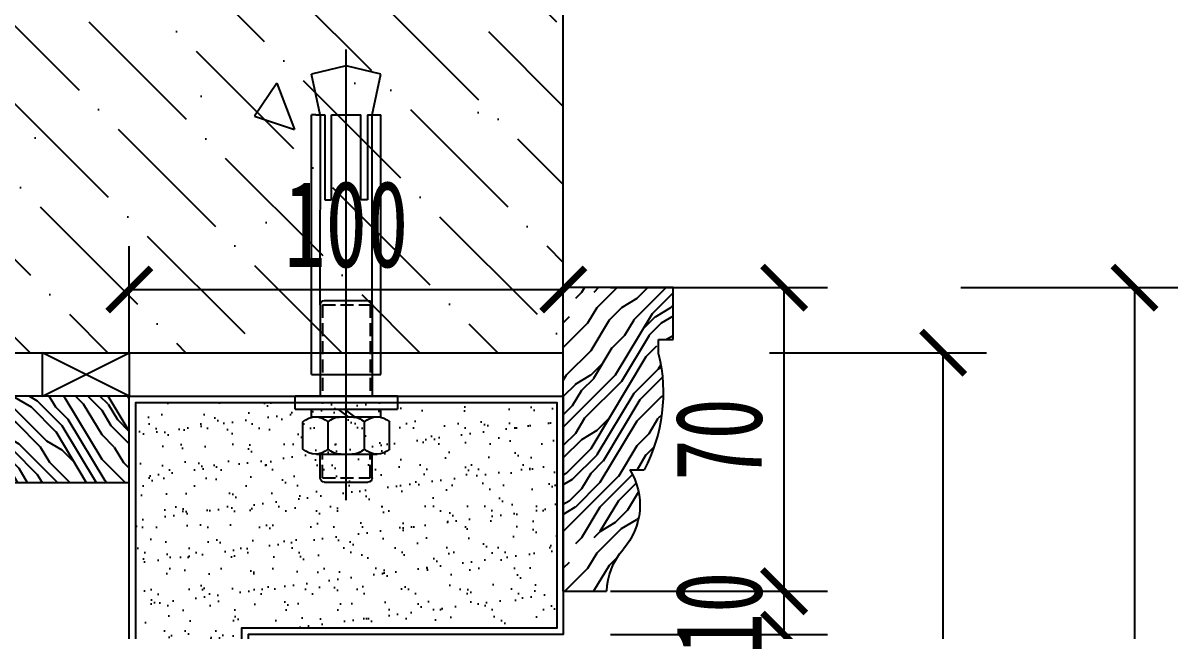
# Model space of a CAD drawing. Header units: millimetres. Extents: x 51249 to 2766742, y -599687 to -1280.
# Drawn here: x 54072.7 to 54338.8, y -119546.2 to -119406.1 of the extents above; entities that cross this region are included whole.
import ezdxf

# ---------------------------------------------------------------- set-up
doc = ezdxf.new("R2010")
doc.units = ezdxf.units.MM
doc.header["$LTSCALE"] = 10
doc.header["$PDMODE"] = 3
doc.linetypes.add('CENTER', pattern=[50.8, 31.75, -6.35, 6.35, -6.35])
doc.linetypes.add('DASH', pattern=[0.35, 0.25, -0.1])
for name, color, linetype in [('A-土建墙（含管井、立管）', 6, 'Continuous'), ('D-Detail(节点图层)', 134, 'Continuous'), ('D-节点填充', 250, 'Continuous'), ('PM-WALL', 2, 'Continuous'), ('文本-25', 3, 'Continuous')]:
    doc.layers.add(name, color=color, linetype=linetype)
doc.styles.add('DIM', font='SimSun.ttf', dxfattribs={"width": 0.7})
doc.dimstyles.new('10', dxfattribs={"dimscale": 10, "dimtxt": 2, "dimasz": 1, "dimexe": 1, "dimexo": 1, "dimgap": 0.5, "dimtad": 1, "dimdec": 0, "dimzin": 0, "dimdsep": 46, "dimtxsty": 'DIM', "dimblk": 'ARCHTICK', "dimcen": 0, "dimclrd": 5, "dimclre": 5, "dimclrt": 35, "dimadec": 0, "dimazin": 0, "dimtfac": 0.5, "dimtdec": 0, "dimtix": 1, "dimtmove": 2, "dimatfit": 2, "dimldrblk": 'A', "dimfxl": 0, "dimtolj": 1, "dimtzin": 0, "dimlwd": -1, "dimlwe": -1, "dimarcsym": 0})

# ---------------------------------------------------------------- blocks, each defined once
blk = doc.blocks.new('dfdfdfdf')
at = {"color": 2}
for p, q in [((55758.37, -119662.19, 0), (55758.37, -119636.88, 0)), ((55828.37, -119636.88, 0), (55758.37, -119636.88, 0)), ((55783.37, -119636.88, 0), (55808.37, -119636.88, 0)), ((55813.37, -119636.88, 0), (55828.37, -119636.88, 0)), ((55828.37, -119636.88, 0), (55828.37, -119646.88, 0)), ((55828.37, -119636.88, 0), (55828.37, -119646.88, 0)), ((55800.37, -119652.2, 0), (55800.37, -119655.54, 0)), ((55773.7, -119658.86, 0), (55770.37, -119658.86, 0)), ((55770.37, -119658.86, 0), (55770.37, -119662.19, 0)), ((55770.37, -119662.19, 0), (55758.37, -119662.19, 0))]:
    blk.add_line(p, q, dxfattribs=at)
for centre, radius, start, end in [((55829, -119662.72, 0), 15.85, 92.2796, 130.3987), ((55808.51, -119639.18, 0), 15.36, 237.9791, 311.685), ((55782.59, -119621.49, 0), 38.41, 256.6173, 297.5742)]:
    blk.add_arc(centre, radius, start, end, dxfattribs=at)
blk = doc.blocks.new('dfdfhh')
at = {"layer": 'D-Detail(节点图层)', "ltscale": 0.15}
h = blk.add_hatch(dxfattribs=at)
h.set_pattern_fill('FB木纹中SC300', color=251, scale=10, angle=45, style=0, pattern_type=2)
h.set_pattern_definition([(45, (0, 0), (-28.284271, 28.284271), [8, -12, 4, -16]), (45, (19.09, 20.506), (-28.284271, 28.284271), [8, -32]), (45, (14.85, 19.09), (-28.284271, 28.284271), [4, -36]), (45, (-1.414, 4.243), (-28.284271, 28.284271), [2, -28, 2, -8]), (45, (7.07, 15.556), (-28.284271, 28.284271), [8, -12, 2, -18]), (45, (-0.707, 9.192), (-28.284271, 28.284271), [6, -34]), (45, (5.657, 16.97), (-28.284271, 28.284271), [12, -28]), (45, (-3.536, 9.192), (-28.284271, 28.284271), [8, -32]), (45, (7.07, 21.213), (-28.284271, 28.284271), [20, -20]), (45, (-2.83, 14.142), (-28.284271, 28.284271), [4, -12, 8, -16]), (45, (16.263, 34.65), (-28.284271, 28.284271), [8, -32]), (45, (9.9, 29.7), (-28.284271, 28.284271), [4, -36]), (45, (3.536, 24.75), (-28.284271, 28.284271), [4, -36]), (45, (-11.314, 11.314), (-28.284271, 28.284271), [8, -32]), (45, (2.12, 26.163), (-28.284271, 28.284271), [8, -32]), (45, (0.707, 27.577), (-28.284271, 28.284271), [8, -8, 8, -16]), (45, (-6.364, 23.335), (-28.284271, 28.284271), [4, -20, 8, -8]), (45, (-1.414, 29.7), (-28.284271, 28.284271), [12, -28]), (45, (-2.83, 31.113), (-28.284271, 28.284271), [8, -32]), (45, (-14.85, 20.506), (-28.284271, 28.284271), [12, -16, 4, -8]), (45, (-16.263, 21.92), (-28.284271, 28.284271), [20, -20]), (45, (4e-15, 39.598), (-28.284271, 28.284271), [4, -36]), (45, (-9.192, 31.82), (-28.284271, 28.284271), [8, -32]), (45, (-15.556, 26.87), (-28.284271, 28.284271), [4, -16, 4, -16]), (45, (-19.09, 24.75), (-28.284271, 28.284271), [4, -12, 8, -16]), (45, (-14.142, 31.113), (-28.284271, 28.284271), [4, -20, 4, -12]), (45, (-9.192, 37.477), (-28.284271, 28.284271), [12, -28]), (45, (-21.92, 27.577), (-28.284271, 28.284271), [8, -32]), (45, (-8.485, 42.426), (-28.284271, 28.284271), [4, -36]), (45, (-3.536, 48.79), (-28.284271, 28.284271), [4, -36]), (59.0362435, (17.678, 21.92), (28.28427125, 28.28427125), [4.12, -160.804221]), (59.0362435, (14.142, 31.113), (28.28427125, 28.28427125), [4.12, -160.804221]), (59.0362435, (-5.657, 45.255), (28.28427125, 28.28427125), [4.12, -160.804221]), (59.0362435, (-3.536, 26.163), (28.28427125, 28.28427125), [4.12, -160.804221]), (59.0362435, (-2.121, 36.062), (28.28427125, 28.28427125), [4.12, -160.804221]), (59.0362435, (2.828, 36.77), (28.28427125, 28.28427125), [4.12, -160.804221]), (59.0362435, (-16.263, 27.577), (28.28427125, 28.28427125), [4.12, -160.804221]), (59.0362435, (-3.536, 37.477), (28.28427125, 28.28427125), [4.12, -160.804221]), (59.0362435, (12.728, 32.527), (28.28427125, 28.28427125), [8.24, -156.684221]), (59.0362435, (7.778, 31.82), (28.28427125, 28.28427125), [8.24, -156.684221]), (59.0362435, (6.364, 33.234), (28.28427125, 28.28427125), [8.24, -156.684221]), (210.9637565, (7.071, 15.556), (-28.28427125, -28.28427125), [4.12, -8.24, 4.12, -148.444221]), (210.9637565, (-2.828, 14.142), (-28.28427125, -28.28427125), [4.12, -160.804221]), (210.9637565, (-15.556, 26.87), (-28.28427125, -28.28427125), [8.24, -156.684221]), (239.0362435, (19.092, 20.506), (-28.28427125, -28.28427125), [4.12, -160.804221]), (30.9637565, (24.749, 26.163), (28.28427125, 28.28427125), [4.12, -160.804221]), (30.9637565, (6.364, 27.577), (28.28427125, 28.28427125), [4.12, -160.804221]), (30.9637565, (7.071, 38.184), (28.28427125, 28.28427125), [4.12, -160.804221]), (30.9637565, (-6.364, 28.991), (28.28427125, 28.28427125), [4.12, -160.804221]), (30.9637565, (-12.728, 29.698), (28.28427125, 28.28427125), [4.12, -160.804221]), (30.9637565, (-11.314, 33.941), (28.28427125, 28.28427125), [4.12, -160.804221]), (30.9637565, (-6.364, 28.991), (28.28427125, 28.28427125), [4.12, -160.804221]), (30.9637565, (-2.121, 41.719), (28.28427125, 28.28427125), [16.48, -148.444221]), (30.9637565, (4e-16, 5.657), (28.28427125, 28.28427125), [16.48, -148.444221]), (30.9637565, (0.707, 10.607), (28.28427125, 28.28427125), [16.48, -148.444221]), (30.9637565, (2.121, 14.849), (28.28427125, 28.28427125), [4.12, -8.24, 8.24, -144.324221]), (30.9637565, (2e-15, 16.971), (28.28427125, 28.28427125), [8.24, -8.24, 8.24, -140.204221]), (30.9637565, (-5.657, 16.971), (28.28427125, 28.28427125), [16.48, -148.444221]), (30.9637565, (-10.607, 16.263), (28.28427125, 28.28427125), [16.48, -148.444221]), (30.9637565, (-12.021, 17.678), (28.28427125, 28.28427125), [16.48, -148.444221]), (30.9637565, (-0.707, 45.962), (28.28427125, 28.28427125), [4.12, -160.804221]), (30.9637675, (-0.707, 51.619), (28.2842658, 28.2842767), [8.24, -156.684221]), (30.9637675, (-16.263, 33.234), (28.2842658, 28.2842767), [8.24, -156.684221]), (30.9637575, (5.657, 5.657), (28.28427075, 28.28427174), [16.48, -148.444221]), (30.9637575, (2.828, 42.426), (28.28427075, 28.28427174), [12.36, -152.564221]), (30.9637575, (7.778, 43.1335), (28.28427075, 28.28427174), [24.72, -140.204221])])
h.paths.add_polyline_path([(56773.37, -119436.88), (56768.37, -119436.88), (56768.37, -119448.88), (56763.37, -119448.88), (56763.37, -119436.88), (56753.37, -119436.88), (56753.37, -119536.88), (56773.37, -119536.88)])
h.paths.add_polyline_path([(56833.37, -119411.58), (56821.37, -119411.58), (56821.37, -119414.91), (56818.03, -119414.91, 0.180635), (56791.37, -119418.23), (56791.37, -119421.56, 0.326846), (56773.28, -119422.89, -0.173561), (56763.37, -119426.88), (56763.37, -119448.88), (56768.37, -119448.88), (56768.37, -119436.88), (56833.37, -119436.88)])
at = {"color": 2}
for p, q in [((56821.37, -119414.91), (56821.37, -119411.58)), ((56821.37, -119411.58), (56833.37, -119411.58)), ((56821.37, -119414.91), (56821.37, -119411.58)), ((56821.37, -119411.58), (56833.37, -119411.58)), ((56833.37, -119411.58), (56833.37, -119436.88)), ((56833.37, -119411.58), (56833.37, -119436.88)), ((56818.03, -119414.91), (56821.37, -119414.91)), ((56818.03, -119414.91), (56821.37, -119414.91)), ((56791.37, -119421.56), (56791.37, -119418.23)), ((56791.37, -119421.56), (56791.37, -119418.23))]:
    blk.add_line(p, q, dxfattribs=at)
blk.add_arc((56809.14, -119452.27), 38.41, 76.6173, 117.5742, dxfattribs=at)
blk.add_arc((56809.14, -119452.27), 38.41, 76.6173, 117.5742, dxfattribs=at)
at = {"layer": 'PM-WALL', "color": 2}
for p, q in [((56763.37, -119436.88), (56763.37, -119426.88)), ((56763.37, -119448.88), (56763.37, -119426.88)), ((56763.37, -119436.88), (56763.37, -119426.88)), ((56763.37, -119448.88), (56763.37, -119426.88)), ((56753.37, -119536.88), (56753.37, -119436.88)), ((56763.37, -119436.88), (56753.37, -119436.88)), ((56768.37, -119436.88, 0), (56819.37, -119436.88, 0)), ((56768.37, -119436.88), (56768.37, -119448.88)), ((56768.37, -119436.88, 0), (56833.37, -119436.88)), ((56768.37, -119436.88), (56768.37, -119448.88)), ((56773.37, -119536.88), (56773.37, -119436.88)), ((56768.37, -119448.88), (56763.37, -119448.88)), ((56768.37, -119448.88), (56763.37, -119448.88)), ((56753.37, -119536.88), (56773.37, -119536.88))]:
    blk.add_line(p, q, dxfattribs=at)
for centre, radius, start, end in [((56783.22, -119434.58), 15.36, 57.9791, 131.685), ((56783.22, -119434.58), 15.36, 57.9791, 131.685), ((56762.74, -119411.04), 15.85, 272.2796, 310.3987), ((56762.74, -119411.04), 15.85, 272.2796, 310.3987)]:
    blk.add_arc(centre, radius, start, end, dxfattribs=at)
blk = doc.blocks.new('fsdf')
at = {"color": 1}
for p, q in [((252416.2, -121787.82), (252413.7, -121787.82)), ((252413.7, -121807.5), (252413.7, -121787.82)), ((252405.99, -121789.33), (252411.23, -121789.33)), ((252400.48, -121792.66), (252405.04, -121792.66)), ((252405.04, -121803.35), (252405.04, -121791.75)), ((252412.18, -121804.33), (252412.18, -121790.99)), ((252412.18, -121790.99), (252413.7, -121790.99)), ((252420.36, -121790.99), (252470.19, -121790.99)), ((252420.36, -121804.33), (252420.36, -121790.99)), ((252470.19, -121792.66), (252478.02, -121790.99)), ((252478.02, -121790.99), (252479.65, -121797.66)), ((252399.65, -121801.83), (252399.65, -121793.49)), ((252405.99, -121794.18), (252411.23, -121794.18)), ((252412.15, -121797.14), (252413.7, -121799.2)), ((252412.18, -121796), (252413.73, -121798.06)), ((252479.65, -121797.66), (252478.02, -121804.33)), ((252405.99, -121801.14), (252411.23, -121801.14)), ((252400.48, -121802.66), (252405.04, -121802.66)), ((252470.19, -121802.66), (252478.02, -121804.33)), ((252405.99, -121805.99), (252411.23, -121805.99)), ((252412.18, -121804.33), (252413.7, -121804.33)), ((252420.36, -121804.33), (252470.19, -121804.33)), ((252413.7, -121807.5), (252416.2, -121807.5))]:
    blk.add_line(p, q, dxfattribs=at)
at = {"color": 8}
for p, q in [((252433.72, -121792.66), (252420.36, -121792.66)), ((252434.56, -121801.83), (252434.56, -121793.49)), ((252433.72, -121802.66), (252420.36, -121802.66))]:
    blk.add_line(p, q, dxfattribs=at)
at = {"color": 4, "linetype": 'DASH'}
for p, q in [((252400.48, -121802.24), (252400.48, -121793.08)), ((252400.48, -121793.08), (252405.04, -121793.08)), ((252400.48, -121802.24), (252405.04, -121802.24))]:
    blk.add_line(p, q, dxfattribs=at)
at = {"color": 8, "linetype": 'DASH'}
for p, q in [((252433.72, -121793.08), (252416.2, -121793.08)), ((252433.72, -121802.24), (252433.72, -121793.08)), ((252433.72, -121802.24), (252416.2, -121802.24))]:
    blk.add_line(p, q, dxfattribs=at)
at = {"color": 1, "linetype": 'CENTER', "ltscale": 20}
blk.add_line((252396.17, -121797.66), (252482.76, -121797.66), dxfattribs=at)
at = {"color": 1}
for centre, radius, start, end in [((252408.62, -121791.75), 3.58, 137.2924, 222.7076), ((252408.6, -121791.75), 3.58, 317.2924, 42.7076), ((252400.48, -121793.49), 0.833, 90, 180), ((252408.62, -121796.61), 3.58, 137.2924, 180), ((252408.6, -121796.61), 3.58, 0, 42.7076), ((252408.62, -121798.71), 3.58, 180, 222.7076), ((252408.6, -121798.71), 3.58, 317.2924, 0), ((252400.48, -121801.83), 0.833, 180, 270), ((252408.62, -121803.56), 3.58, 137.2924, 222.7076), ((252408.6, -121803.56), 3.58, 317.2924, 42.7076)]:
    blk.add_arc(centre, radius, start, end, dxfattribs=at)
at = {"color": 8}
for centre, start, end in [((252433.72, -121793.49), 0, 90), ((252433.72, -121801.83), 270, 0)]:
    blk.add_arc(centre, 0.833, start, end, dxfattribs=at)
at = {"layer": '文本-25', "color": 8}
for p, q in [((252416.2, -121787.82), (252416.2, -121807.5)), ((252420.36, -121792.66), (252416.2, -121792.66)), ((252433.72, -121792.66), (252470.19, -121792.66)), ((252470.19, -121793.57), (252470.19, -121790.99)), ((252470.19, -121791.83), (252470.19, -121790.99)), ((252453.89, -121793.57), (252453.89, -121794.83)), ((252470.19, -121793.57), (252453.89, -121793.57)), ((252453.89, -121794.83), (252470.19, -121794.83)), ((252470.19, -121800.48), (252470.19, -121794.83)), ((252453.89, -121801.74), (252453.89, -121800.48)), ((252453.89, -121800.48), (252470.19, -121800.48)), ((252470.19, -121801.74), (252453.89, -121801.74)), ((252470.19, -121803.49), (252470.19, -121801.74)), ((252420.36, -121802.66), (252416.2, -121802.66)), ((252433.72, -121802.66), (252470.19, -121802.62)), ((252470.19, -121803.49), (252470.19, -121804.33))]:
    blk.add_line(p, q, dxfattribs=at)
blk = doc.blocks.new('_ArchTick')
at = {"color": 0, "linetype": 'ByBlock', "const_width": 0.15}
blk.add_lwpolyline([(-0.5, -0.5), (0.5, 0.5)], dxfattribs=at)
blk = doc.blocks.new('*D1051')
at = {"layer": 'D-Detail(节点图层)', "color": 5, "ltscale": 0.15}
for p, q in [((54248.03, -119537.06), (54248.03, -119527.06)), ((54208.03, -119537.06), (54258.03, -119537.06)), ((54248.03, -119547.06), (54248.03, -119537.06)), ((54208.03, -119547.06), (54258.03, -119547.06)), ((54248.03, -119547.06), (54248.03, -119557.06))]:
    blk.add_line(p, q, dxfattribs=at)
at = {"layer": 'Defpoints', "color": 0, "ltscale": 0.15}
for p in [(54197.14, -119537.06, 0), (54248.03, -119537.06), (54197.14, -119547.06, 0)]:
    blk.add_point(p, dxfattribs=at)
at = {"layer": 'D-Detail(节点图层)', "color": 5, "ltscale": 0.15, "xscale": 10, "yscale": 10, "zscale": 10}
for p, rotation in [((54248.03, -119537.06), 270), ((54248.03, -119547.06), 90)]:
    blk.add_blockref('_ArchTick', p, dxfattribs=dict(at, rotation=rotation))
at = {"layer": 'D-Detail(节点图层)', "color": 35, "ltscale": 0.15, "insert": (54233.03, -119542.06), "char_height": 20, "attachment_point": 5, "rotation": 90, "style": 'DIM'}
blk.add_mtext('\\A1;10', dxfattribs=at)
blk = doc.blocks.new('A')
for p, q in [((-1.435, 1.148), (-1.09, 1.437)), ((-1.09, 1.437), (0, 0)), ((-1.435, 1.148), (-0.369, 0)), ((-0.369, 0), (-2.127, 0)), ((-1.435, -1.148), (-0.369, 0)), ((-1.09, -1.437), (0, 0)), ((-1.435, -1.148), (-1.09, -1.437))]:
    blk.add_line(p, q)
for points in [[(-1.435, 1.148), (-1.09, 1.437), (-0.369, 0), (0, 0)], [(-1.435, -1.148), (-1.09, -1.437), (-0.369, 0), (0, 0)]]:
    blk.add_solid(points)
blk = doc.blocks.new('*D1058')
at = {"layer": 'D-Detail(节点图层)', "color": 5, "ltscale": 0.15}
for p, q in [((54097.14, -119482.06), (54097.14, -119457.5)), ((54197.14, -119482.06), (54197.14, -119457.5)), ((54097.14, -119467.5), (54197.14, -119467.5))]:
    blk.add_line(p, q, dxfattribs=at)
at = {"layer": 'Defpoints', "color": 0, "ltscale": 0.15}
for p in [(54197.14, -119467.5), (54097.14, -119492.06, 0), (54197.14, -119492.06, 0)]:
    blk.add_point(p, dxfattribs=at)
at = {"layer": 'D-Detail(节点图层)', "color": 5, "ltscale": 0.15, "xscale": 10, "yscale": 10, "zscale": 10, "rotation": 180}
blk.add_blockref('_ArchTick', (54097.14, -119467.5), dxfattribs=at)
at = {"layer": 'D-Detail(节点图层)', "color": 5, "ltscale": 0.15, "xscale": 10, "yscale": 10, "zscale": 10}
blk.add_blockref('_ArchTick', (54197.14, -119467.5), dxfattribs=at)
at = {"layer": 'D-Detail(节点图层)', "color": 35, "ltscale": 0.15, "insert": (54147.14, -119452.5), "char_height": 20, "attachment_point": 5, "style": 'DIM'}
blk.add_mtext('\\A1;100', dxfattribs=at)
blk = doc.blocks.new('*D1052')
at = {"layer": 'D-Detail(节点图层)', "color": 5, "ltscale": 0.15}
for p, q in [((54208.03, -119467.06), (54258.03, -119467.06)), ((54248.03, -119537.06), (54248.03, -119467.06)), ((54208.03, -119537.06), (54258.03, -119537.06))]:
    blk.add_line(p, q, dxfattribs=at)
at = {"layer": 'Defpoints', "color": 0, "ltscale": 0.15}
for p in [(54197.59, -119467.06), (54248.03, -119467.06), (54197.14, -119537.06, 0)]:
    blk.add_point(p, dxfattribs=at)
at = {"layer": 'D-Detail(节点图层)', "color": 5, "ltscale": 0.15, "xscale": 10, "yscale": 10, "zscale": 10}
for p, rotation in [((54248.03, -119467.06), 90), ((54248.03, -119537.06), 270)]:
    blk.add_blockref('_ArchTick', p, dxfattribs=dict(at, rotation=rotation))
at = {"layer": 'D-Detail(节点图层)', "color": 35, "ltscale": 0.15, "insert": (54233.03, -119502.06), "char_height": 20, "attachment_point": 5, "rotation": 90, "style": 'DIM'}
blk.add_mtext('\\A1;70', dxfattribs=at)
blk = doc.blocks.new('*D1053')
at = {"layer": 'D-Detail(节点图层)', "color": 5, "ltscale": 0.15}
for p, q in [((54244.68, -119482.06, 0), (54294.68, -119482.06, 0)), ((54284.68, -121582.06, 0), (54284.68, -119482.06, 0)), ((54244.68, -121582.06, 0), (54294.68, -121582.06, 0))]:
    blk.add_line(p, q, dxfattribs=at)
at = {"layer": 'Defpoints', "color": 0, "ltscale": 0.15}
for p in [(54197.14, -119482.06, 0), (54284.68, -119482.06, 0), (54197.14, -121582.06, 0)]:
    blk.add_point(p, dxfattribs=at)
at = {"layer": 'D-Detail(节点图层)', "color": 5, "ltscale": 0.15, "xscale": 10, "yscale": 10, "zscale": 10}
for p, rotation in [((54284.68, -119482.06, 0), 90), ((54284.68, -121582.06, 0), 270)]:
    blk.add_blockref('_ArchTick', p, dxfattribs=dict(at, rotation=rotation))
at = {"layer": 'D-Detail(节点图层)', "color": 35, "ltscale": 0.15, "insert": (54269.68, -120532.06, 0), "char_height": 20, "attachment_point": 5, "rotation": 90, "style": 'DIM'}
blk.add_mtext('\\A1;2100', dxfattribs=at)
blk = doc.blocks.new('*D1061')
at = {"layer": 'D-Detail(节点图层)', "color": 5, "ltscale": 0.15}
for p, q in [((54288.76, -119467.06, 0), (54338.76, -119467.06, 0)), ((54328.76, -119467.06, 0), (54328.76, -121582.06, 0)), ((54288.76, -121582.06, 0), (54338.76, -121582.06, 0))]:
    blk.add_line(p, q, dxfattribs=at)
at = {"layer": 'Defpoints', "color": 0, "ltscale": 0.15}
for p in [(54197.14, -119467.06, 0), (54197.14, -121582.06, 0), (54328.76, -121582.06, 0)]:
    blk.add_point(p, dxfattribs=at)
at = {"layer": 'D-Detail(节点图层)', "color": 5, "ltscale": 0.15, "xscale": 10, "yscale": 10, "zscale": 10}
for p, rotation in [((54328.76, -119467.06, 0), 90), ((54328.76, -121582.06, 0), 270)]:
    blk.add_blockref('_ArchTick', p, dxfattribs=dict(at, rotation=rotation))
at = {"layer": 'D-Detail(节点图层)', "color": 35, "ltscale": 0.15, "insert": (54313.76, -120524.56, 0), "char_height": 20, "attachment_point": 5, "rotation": 90, "style": 'DIM'}
blk.add_mtext('\\A1;2115', dxfattribs=at)

msp = doc.modelspace()

# ---------------------------------------------------------------- hatches: boundary and pattern name
at = {"layer": 'D-Detail(节点图层)', "ltscale": 0.15}
h = msp.add_hatch(dxfattribs=at)
h.set_pattern_fill('FB木纹中SC300', color=251, scale=10, angle=-45, style=0, pattern_type=2)
h.set_pattern_definition([(225, (-65439.74, -63698.69), (-28.284271, 28.284271), [8, -12, 4, -16]), (225, (-65460.246, -63717.783), (-28.284271, 28.284271), [8, -32]), (225, (-65458.83, -63713.54), (-28.284271, 28.284271), [4, -36]), (225, (-65443.983, -63697.277), (-28.284271, 28.284271), [2, -28, 2, -8]), (225, (-65455.296, -63705.762), (-28.284271, 28.284271), [8, -12, 2, -18]), (225, (-65448.932, -63697.984), (-28.284271, 28.284271), [6, -34]), (225, (-65456.71, -63704.35), (-28.284271, 28.284271), [12, -28]), (225, (-65448.932, -63695.156), (-28.284271, 28.284271), [8, -32]), (225, (-65460.953, -63705.762), (-28.284271, 28.284271), [20, -20]), (225, (-65453.882, -63695.863), (-28.284271, 28.284271), [4, -12, 8, -16]), (225, (-65474.39, -63714.955), (-28.284271, 28.284271), [8, -32]), (225, (-65469.44, -63708.59), (-28.284271, 28.284271), [4, -36]), (225, (-65464.49, -63702.227), (-28.284271, 28.284271), [4, -36]), (225, (-65451.054, -63687.377), (-28.284271, 28.284271), [8, -32]), (225, (-65465.903, -63700.812), (-28.284271, 28.284271), [8, -32]), (225, (-65467.317, -63699.4), (-28.284271, 28.284271), [8, -8, 8, -16]), (225, (-65463.074, -63692.327), (-28.284271, 28.284271), [4, -20, 8, -8]), (225, (-65469.44, -63697.277), (-28.284271, 28.284271), [12, -28]), (225, (-65470.853, -63695.863), (-28.284271, 28.284271), [8, -32]), (225, (-65460.246, -63683.84), (-28.284271, 28.284271), [12, -16, 4, -8]), (225, (-65461.66, -63682.428), (-28.284271, 28.284271), [20, -20]), (225, (-65479.338, -63698.69), (-28.284271, 28.284271), [4, -36]), (225, (-65471.56, -63689.5), (-28.284271, 28.284271), [8, -32]), (225, (-65466.61, -63683.135), (-28.284271, 28.284271), [4, -16, 4, -16]), (225, (-65464.49, -63679.6), (-28.284271, 28.284271), [4, -12, 8, -16]), (225, (-65470.853, -63684.55), (-28.284271, 28.284271), [4, -20, 4, -12]), (225, (-65477.217, -63689.5), (-28.284271, 28.284271), [12, -28]), (225, (-65467.317, -63676.77), (-28.284271, 28.284271), [8, -32]), (225, (-65482.166, -63690.206), (-28.284271, 28.284271), [4, -36]), (225, (-65488.53, -63695.156), (-28.284271, 28.284271), [4, -36]), (210.9637565, (-65461.66, -63716.369), (-28.28427125, -28.28427125), [4.12, -160.804221]), (210.9637565, (-65470.853, -63712.833), (-28.28427125, -28.28427125), [4.12, -160.804221]), (210.9637565, (-65484.995, -63693.034), (-28.28427125, -28.28427125), [4.12, -160.804221]), (210.9637565, (-65465.903, -63695.156), (-28.28427125, -28.28427125), [4.12, -160.804221]), (210.9637565, (-65475.802, -63696.57), (-28.28427125, -28.28427125), [4.12, -160.804221]), (210.9637565, (-65476.509, -63701.52), (-28.28427125, -28.28427125), [4.12, -160.804221]), (210.9637565, (-65467.317, -63682.428), (-28.28427125, -28.28427125), [4.12, -160.804221]), (210.9637565, (-65477.217, -63695.156), (-28.28427125, -28.28427125), [4.12, -160.804221]), (210.9637565, (-65472.267, -63711.419), (-28.28427125, -28.28427125), [8.24, -156.684221]), (210.9637565, (-65471.56, -63706.469), (-28.28427125, -28.28427125), [8.24, -156.684221]), (210.9637565, (-65472.974, -63705.055), (-28.28427125, -28.28427125), [8.24, -156.684221]), (59.0362435, (-65455.296, -63705.762), (28.28427125, 28.28427125), [4.12, -8.24, 4.12, -148.444221]), (59.0362435, (-65453.882, -63695.863), (28.28427125, 28.28427125), [4.12, -160.804221]), (59.0362435, (-65466.61, -63683.135), (28.28427125, 28.28427125), [8.24, -156.684221]), (30.9637565, (-65460.246, -63717.783), (28.28427125, 28.28427125), [4.12, -160.804221]), (239.0362435, (-65465.903, -63723.44), (-28.28427125, -28.28427125), [4.12, -160.804221]), (239.0362435, (-65467.317, -63705.055), (-28.28427125, -28.28427125), [4.12, -160.804221]), (239.0362435, (-65477.924, -63705.762), (-28.28427125, -28.28427125), [4.12, -160.804221]), (239.0362435, (-65468.731, -63692.327), (-28.28427125, -28.28427125), [4.12, -160.804221]), (239.0362435, (-65469.438, -63685.963), (-28.28427125, -28.28427125), [4.12, -160.804221]), (239.0362435, (-65473.681, -63687.377), (-28.28427125, -28.28427125), [4.12, -160.804221]), (239.0362435, (-65468.731, -63692.327), (-28.28427125, -28.28427125), [4.12, -160.804221]), (239.0362435, (-65481.459, -63696.57), (-28.28427125, -28.28427125), [16.48, -148.444221]), (239.0362435, (-65445.397, -63698.691), (-28.28427125, -28.28427125), [16.48, -148.444221]), (239.0362435, (-65450.346, -63699.398), (-28.28427125, -28.28427125), [16.48, -148.444221]), (239.0362435, (-65454.589, -63700.812), (-28.28427125, -28.28427125), [4.12, -8.24, 8.24, -144.324221]), (239.0362435, (-65456.71, -63698.691), (-28.28427125, -28.28427125), [8.24, -8.24, 8.24, -140.204221]), (239.0362435, (-65456.71, -63693.034), (-28.28427125, -28.28427125), [16.48, -148.444221]), (239.0362435, (-65456.003, -63688.085), (-28.28427125, -28.28427125), [16.48, -148.444221]), (239.0362435, (-65457.418, -63686.67), (-28.28427125, -28.28427125), [16.48, -148.444221]), (239.0362435, (-65485.702, -63697.984), (-28.28427125, -28.28427125), [4.12, -160.804221]), (239.0362325, (-65491.359, -63697.984), (-28.2842767, -28.2842658), [8.24, -156.684221]), (239.0362325, (-65472.974, -63682.428), (-28.2842767, -28.2842658), [8.24, -156.684221]), (239.0362425, (-65445.397, -63704.348), (-28.28427174, -28.28427075), [16.48, -148.444221]), (239.0362425, (-65482.166, -63701.52), (-28.28427174, -28.28427075), [12.36, -152.564221]), (239.0362425, (-65482.873, -63706.469), (-28.28427174, -28.28427075), [24.72, -140.204221])])
h.paths.add_polyline_path([(54212.46, -119509.06), (54215.8, -119509.06, 0.204049), (54218.16, -119479.06), (54222.45, -119479.06), (54222.45, -119467.06), (54197.14, -119467.06), (54197.14, -119537.06), (54207.14, -119537.06, -0.173561), (54211.14, -119527.15, 0.326846)])
h = msp.add_hatch(dxfattribs=at)
h.set_pattern_fill('AR-SAND', color=251, scale=3, style=0)
h.set_pattern_definition([(37.5, (-5442.0574, -164.431), (-0.2400047, 7.34119856), [0, -5.7912, 0, -6.477, 0, -6.19125]), (7.5, (-5442.057, -164.431), (6.74284925, 10.7523765), [0, -3.1242, 0, -5.2197, 0, -2.00025]), (327.5, (-5446.744, -164.431), (11.86488555, 0.02155777), [0, -1.905, 0, -6.858, 0, -8.9535]), (317.5, (-5446.744, -164.431), (11.4533468, 3.34393985), [0, -0.9525, 0, -4.4958, 0, -5.1435])])
edge = h.paths.add_edge_path()
edge.add_line((54098.64, -119560.56), (54098.64, -119493.56))
edge.add_line((54098.64, -119493.56), (54195.64, -119493.56))
edge.add_line((54195.64, -119493.56), (54195.64, -119545.56))
edge.add_line((54195.64, -119545.56), (54123.03, -119545.56))
edge.add_line((54123.03, -119545.56), (54123.03, -119560.56))
edge.add_line((54123.03, -119560.56), (54098.64, -119560.56))
edge.add_line((54098.64, -119560.56), (54098.64, -119493.56))
at = {"layer": 'D-节点填充'}
h = msp.add_hatch(dxfattribs=at)
h.set_pattern_fill('ANSI36', color=256, scale=8, angle=-90, style=0)
h.set_pattern_definition([(315, (176277.667, 197718.45), (24.69570433, -6.7351921), [31.75, -6.35, 0, -6.35])])
h.paths.add_polyline_path([(53997.14, -119482.06), (54197.14, -119482.06), (54197.14, -119196.06), (53997.14, -119196.06)])
h = msp.add_hatch(dxfattribs=at)
h.set_pattern_fill('AR-CONC', color=256, scale=0.6, angle=-90, style=0)
h.set_pattern_definition([(320, (53862.415, -118764.51), (-9.563, -109.311), [11.43, -125.73]), (265, (53862.41, -118764.51), (114.634, 21.146), [9.144, -100.584]), (10.451, (53861.62, -118773.62), (105.07, -88.166), [9.714, -106.854]), (316.184, (53892.9, -118764.51), (-25.225, -162.647), [17.145, -188.595]), (6.636, (53890.8, -118778.06), (148.455, -142.443), [14.57, -160.28]), (261.184, (53892.9, -118764.5), (148.455, -142.443), [13.716, -150.876]), (291, (53885.275, -118779.75), (-61.359, -90.969), [11.43, -125.73]), (236, (53885.27, -118779.75), (110.513, -37.081), [9.144, -100.584]), (341.451, (53880.16, -118787.33), (49.154, -128.05), [9.714, -106.854]), (307.5, (53862.415, -118764.508), (50.733, -1.8532), [0, -99.3648, 0, -102.108, 0, -100.965]), (277.5, (53862.415, -118764.51), (60.1083, -40.0918), [0, -58.2168, 0, -97.0788, 0, -38.481]), (237.5, (53862.415, -118730.523), (-3.4372, -81.3544), [0, -38.1, 0, -118.872, 0, -157.734]), (227.5, (53862.415, -118715.28), (15.256, -88.8775), [0, -49.53, 0, -78.943, 0, -112.014])])
h.paths.add_polyline_path([(53997.14, -119457.06), (54197.14, -119457.06), (54197.14, -119196.06), (53997.14, -119196.06)])

# ---------------------------------------------------------------- linework, layer by layer
at = {"color": 2, "elevation": 0}
msp.add_lwpolyline([(54077.14, -119482.06), (54097.14, -119482.06), (54097.14, -119492.06), (54077.14, -119492.06)], close=True, dxfattribs=at)
for points in [[(54195.64, -119492.06), (54195.64, -119492.06), (54197.14, -119492.06), (54197.14, -119547.06), (54124.53, -119547.06), (54124.53, -119562.06), (54097.14, -119562.06), (54097.14, -119492.06), (54195.64, -119492.06), (54195.64, -119492.06), (54195.64, -119492.06), (54195.64, -119492.06)], [(54098.64, -119560.56), (54098.64, -119493.56), (54195.64, -119493.56), (54195.64, -119545.56), (54123.03, -119545.56), (54123.03, -119560.56), (54098.64, -119560.56), (54098.64, -119493.56)]]:
    msp.add_lwpolyline(points, dxfattribs=at)
at = {"layer": 'A-土建墙（含管井、立管）', "color": 6}
for p, q in [((54197.14, -119482.06), (54197.14, -119171.06, 0)), ((53997.14, -119482.06), (54197.14, -119482.06, 0))]:
    msp.add_line(p, q, dxfattribs=at)
at = {"layer": 'D-Detail(节点图层)', "color": 251, "ltscale": 0.15}
for p, q in [((54077.14, -119492.06, 0), (54097.14, -119482.06, 0)), ((54097.14, -119492.06, 0), (54077.14, -119482.06, 0))]:
    msp.add_line(p, q, dxfattribs=at)

# ---------------------------------------------------------------- block references
at = {"layer": 'D-Detail(节点图层)', "color": 251, "rotation": 90}
msp.add_blockref('dfdfhh', (-65439.74, -176265.43, 0), dxfattribs=at)
at = {"layer": 'D-Detail(节点图层)', "color": 1, "xscale": -1, "rotation": 90}
msp.add_blockref('dfdfdfdf', (-65439.74, -63708.69, 0), dxfattribs=at)
at = {"layer": '文本-25', "color": 8, "extrusion": (0, 0, -1), "xscale": 1.200000000011642, "yscale": 1.200000000011642, "zscale": -1.2, "rotation": 90}
msp.add_blockref('fsdf', (-200304.33, -422391.49, 0), dxfattribs=at)

# ---------------------------------------------------------------- dimensions: what is measured, and where the dimension line sits
at = {"layer": 'D-Detail(节点图层)', "color": 251, "ltscale": 0.15}
dim = msp.add_linear_dim(base=(54197.14, -119467.5), p1=(54097.14, -119492.06, 0), p2=(54197.14, -119492.06, 0), dimstyle='10', dxfattribs=at)
dim.commit()
dim.dimension.update_dxf_attribs({"geometry": '*D1058', "text_midpoint": (54147.14, -119452.5)})
for base, p1, p2, picture, middle in [((54248.03, -119467.06), (54197.14, -119537.06, 0), (54197.59, -119467.06), '*D1052', (54233.03, -119502.06)), ((54284.68, -119482.06, 0), (54197.14, -121582.06, 0), (54197.14, -119482.06, 0), '*D1053', (54269.68, -120532.06, 0)), ((54248.03, -119537.06), (54197.14, -119547.06, 0), (54197.14, -119537.06, 0), '*D1051', (54233.03, -119542.06))]:
    dim = msp.add_linear_dim(base=base, p1=p1, p2=p2, angle=90, dimstyle='10', dxfattribs=at)
    dim.commit()
    dim.dimension.update_dxf_attribs({"geometry": picture, "text_midpoint": middle})
dim = msp.add_aligned_dim(p1=(54197.14, -119467.06, 0), p2=(54197.14, -121582.06, 0), distance=131.61, dimstyle='10', dxfattribs=at)
dim.commit()
dim.dimension.update_dxf_attribs({"geometry": '*D1061', "text_midpoint": (54313.76, -120524.56, 0)})

doc.saveas('drawing.dxf')
